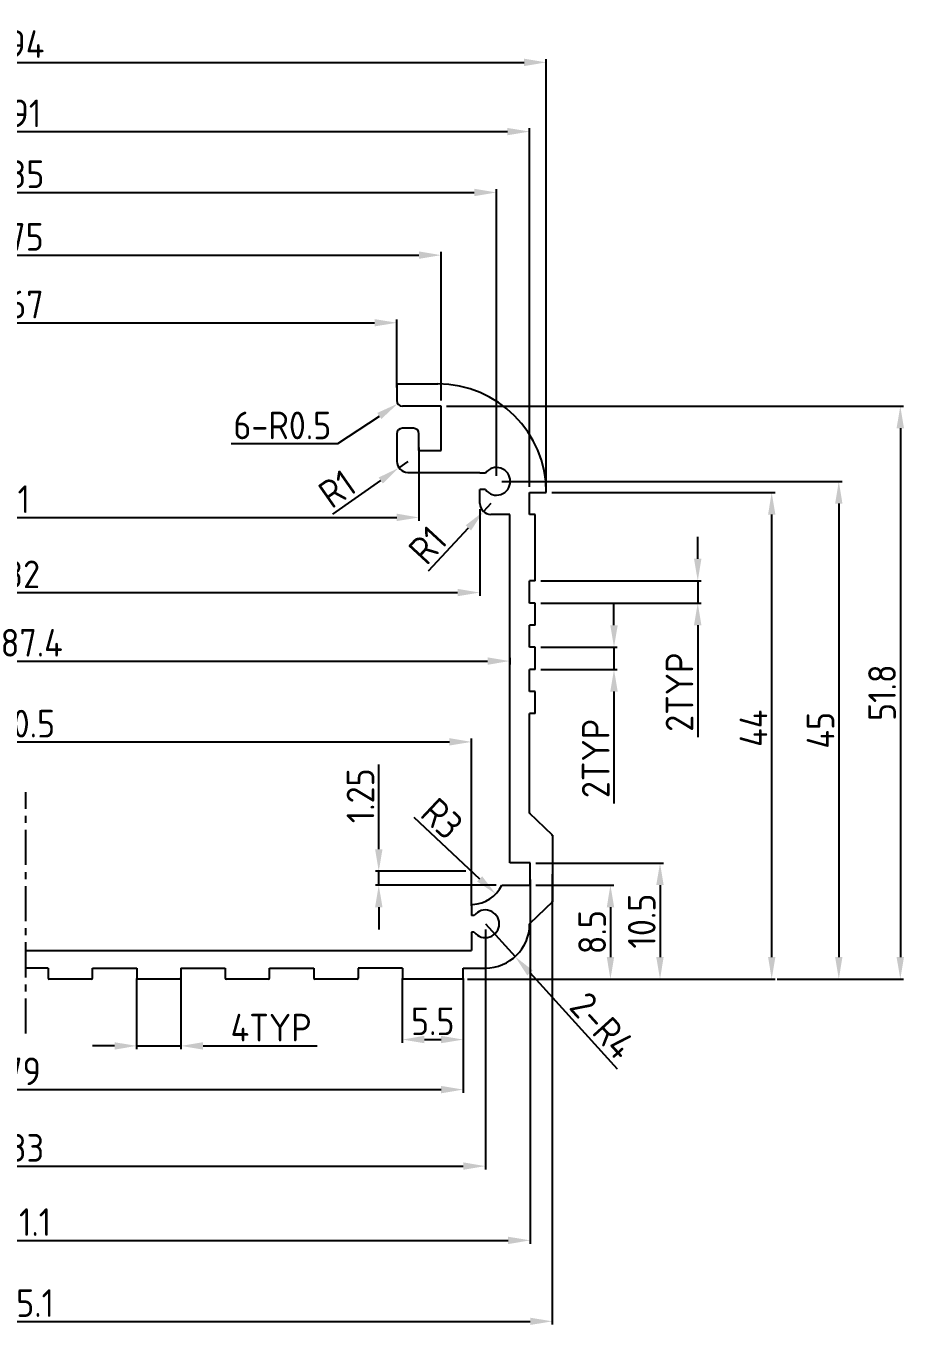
# Model space of a CAD drawing. Header units: millimetres. Extents: x 46 to 254, y 113 to 230.
# Drawn here: x 174.9 to 254.2, y 112.9 to 230.3 of the extents above; entities that cross this region are included whole.
import ezdxf

# ---------------------------------------------------------------- set-up
doc = ezdxf.new("R2010")
doc.units = ezdxf.units.MM
doc.header["$LTSCALE"] = 0.1
doc.linetypes.add('CENTER', pattern=[50.8, 31.75, -6.35, 6.35, -6.35])
doc.layers.get('0').update_dxf_attribs({"lineweight": 25})
doc.layers.add('图层1', color=7, linetype='Continuous', lineweight=20)
doc.styles.get("Standard").update_dxf_attribs({"font": 'isocp2.shx'})
doc.dimstyles.new('比例1-1', dxfattribs={"dimtxt": 2.5, "dimasz": 2, "dimexe": 0.3, "dimexo": 0.5, "dimgap": 0.4, "dimtad": 1, "dimdec": 3, "dimdsep": 46, "dimtxsty": 'Standard', "dimcen": 0, "dimclrd": 5, "dimclre": 5, "dimadec": 3, "dimazin": 2, "dimtfac": 1, "dimtdec": 3, "dimtmove": 0, "dimatfit": 3, "dimfxl": 0, "dimarcsym": 0})
doc.dimstyles.new('比例1-1$4', dxfattribs={"dimtxt": 2.5, "dimasz": 2, "dimexe": 0.3, "dimexo": 0.5, "dimgap": 0.4, "dimtad": 1, "dimtih": 1, "dimtoh": 1, "dimdec": 3, "dimdsep": 46, "dimtxsty": 'Standard', "dimcen": 0, "dimclrd": 5, "dimclre": 5, "dimadec": 3, "dimazin": 2, "dimtfac": 1, "dimtdec": 3, "dimtofl": 0, "dimtmove": 0, "dimatfit": 3, "dimfxl": 0, "dimarcsym": 0})

# ---------------------------------------------------------------- blocks, each defined once
blk = doc.blocks.new('*D4')
at = {"layer": 'Defpoints', "color": 0}
for p in [(135.36, 145.13), (214.36, 144.68), (214.36, 134.15)]:
    blk.add_point(p, dxfattribs=at)
at = {"layer": '图层1', "color": 5, "lineweight": -2}
for p, q in [((135.36, 144.63), (135.36, 133.85)), ((214.36, 144.18), (214.36, 133.85)), ((137.36, 134.15), (212.36, 134.15))]:
    blk.add_line(p, q, dxfattribs=at)
at = {"layer": '图层1', "color": 5}
for points in [[(137.36, 134.48), (137.36, 133.81), (135.36, 134.15)], [(212.36, 134.48), (212.36, 133.81), (214.36, 134.15)]]:
    blk.add_solid(points, dxfattribs=at)
at = {"layer": '图层1', "color": 0, "insert": (174.6, 135.8), "char_height": 2.5, "attachment_point": 5}
blk.add_mtext('79', dxfattribs=at)
blk = doc.blocks.new('*D6')
at = {"layer": 'Defpoints', "color": 0}
for p in [(208.86, 144.68), (214.36, 144.68), (214.36, 138.67)]:
    blk.add_point(p, dxfattribs=at)
at = {"layer": '图层1', "color": 5, "lineweight": -2}
for p, q in [((208.86, 144.18), (208.86, 138.37)), ((214.36, 144.18), (214.36, 138.37)), ((210.86, 138.67), (212.36, 138.67))]:
    blk.add_line(p, q, dxfattribs=at)
at = {"layer": '图层1', "color": 5}
for points in [[(210.86, 139.01), (210.86, 138.34), (208.86, 138.67)], [(212.36, 139.01), (212.36, 138.34), (214.36, 138.67)]]:
    blk.add_solid(points, dxfattribs=at)
at = {"layer": '图层1', "color": 0, "insert": (211.61, 140.32), "char_height": 2.5, "attachment_point": 5}
blk.add_mtext('5.5', dxfattribs=at)
blk = doc.blocks.new('*D8')
at = {"layer": 'Defpoints', "color": 0}
for p in [(184.86, 144.68), (188.86, 145.13), (188.86, 138.1)]:
    blk.add_point(p, dxfattribs=at)
at = {"layer": '图层1', "color": 5, "lineweight": -2}
for p, q in [((188.86, 144.63), (188.86, 137.8)), ((184.86, 144.18), (184.86, 137.8)), ((182.86, 138.1), (180.86, 138.1)), ((184.86, 138.1), (188.86, 138.1)), ((190.86, 138.1), (201.16, 138.1))]:
    blk.add_line(p, q, dxfattribs=at)
at = {"layer": '图层1', "color": 5}
for points in [[(182.86, 138.43), (182.86, 137.76), (184.86, 138.1)], [(190.86, 138.43), (190.86, 137.76), (188.86, 138.1)]]:
    blk.add_solid(points, dxfattribs=at)
at = {"layer": '图层1', "color": 0, "insert": (197.01, 139.75), "char_height": 2.5, "attachment_point": 5}
blk.add_mtext('4TYP', dxfattribs=at)
blk = doc.blocks.new('*D10')
at = {"layer": 'Defpoints', "color": 0}
for p in [(133.36, 149.13), (216.36, 149.13), (216.36, 127.23)]:
    blk.add_point(p, dxfattribs=at)
at = {"layer": '图层1', "color": 5, "lineweight": -2}
for p, q in [((133.36, 148.63), (133.36, 126.93)), ((216.36, 148.63), (216.36, 126.93)), ((135.36, 127.23), (214.36, 127.23))]:
    blk.add_line(p, q, dxfattribs=at)
at = {"layer": '图层1', "color": 5}
for points in [[(135.36, 127.57), (135.36, 126.9), (133.36, 127.23)], [(214.36, 127.57), (214.36, 126.9), (216.36, 127.23)]]:
    blk.add_solid(points, dxfattribs=at)
at = {"layer": '图层1', "color": 0, "insert": (174.86, 128.88), "char_height": 2.5, "attachment_point": 5}
blk.add_mtext('83', dxfattribs=at)
blk = doc.blocks.new('*D11')
at = {"layer": 'Defpoints', "color": 0}
for p in [(222.41, 154.13), (127.31, 151.24), (222.41, 113.2)]:
    blk.add_point(p, dxfattribs=at)
at = {"layer": '图层1', "color": 5, "lineweight": -2}
for p, q in [((222.41, 153.63), (222.41, 112.9)), ((127.31, 150.74), (127.31, 112.9)), ((129.31, 113.2), (220.41, 113.2))]:
    blk.add_line(p, q, dxfattribs=at)
at = {"layer": '图层1', "color": 5}
for points in [[(129.31, 113.53), (129.31, 112.87), (127.31, 113.2)], [(220.41, 113.53), (220.41, 112.87), (222.41, 113.2)]]:
    blk.add_solid(points, dxfattribs=at)
at = {"layer": '图层1', "color": 0, "insert": (174.86, 114.85), "char_height": 2.5, "attachment_point": 5}
blk.add_mtext('95.1', dxfattribs=at)
blk = doc.blocks.new('*D15')
at = {"layer": 'Defpoints', "color": 0}
for p in [(216.36, 149.13), (219.05, 146.17)]:
    blk.add_point(p, dxfattribs=at)
at = {"layer": '图层1', "color": 5, "lineweight": -2}
for p, q in [((216.36, 149.13), (219.05, 146.17)), ((228.29, 136.01), (220.4, 144.69))]:
    blk.add_line(p, q, dxfattribs=at)
at = {"layer": '图层1', "color": 5}
blk.add_solid([(220.65, 144.92), (220.15, 144.47), (219.05, 146.17)], dxfattribs=at)
at = {"layer": '图层1', "color": 0, "insert": (226.96, 139.93), "char_height": 2.5, "attachment_point": 5, "rotation": 312.2621}
blk.add_mtext('2-R4', dxfattribs=at)
blk = doc.blocks.new('*D16')
at = {"layer": 'Defpoints', "color": 0}
for p in [(220.41, 153.63), (129.31, 152.63), (220.41, 120.52)]:
    blk.add_point(p, dxfattribs=at)
at = {"layer": '图层1', "color": 5, "lineweight": -2}
for p, q in [((220.41, 153.13), (220.41, 120.22)), ((129.31, 152.13), (129.31, 120.22)), ((131.31, 120.52), (218.41, 120.52))]:
    blk.add_line(p, q, dxfattribs=at)
at = {"layer": '图层1', "color": 5}
for points in [[(131.31, 120.85), (131.31, 120.18), (129.31, 120.52)], [(218.41, 120.85), (218.41, 120.18), (220.41, 120.52)]]:
    blk.add_solid(points, dxfattribs=at)
at = {"layer": '图层1', "color": 0, "insert": (174.86, 122.17), "char_height": 2.5, "attachment_point": 5}
blk.add_mtext('91.1', dxfattribs=at)
blk = doc.blocks.new('*D23')
at = {"layer": 'Defpoints', "color": 0}
for p in [(208.36, 203.47), (141.36, 197.13), (208.36, 197.13)]:
    blk.add_point(p, dxfattribs=at)
at = {"layer": '图层1', "color": 5, "lineweight": -2}
for p, q in [((141.36, 197.63), (141.36, 203.77)), ((143.36, 203.47), (206.36, 203.47)), ((208.36, 197.63), (208.36, 203.77))]:
    blk.add_line(p, q, dxfattribs=at)
at = {"layer": '图层1', "color": 5}
for points in [[(143.36, 203.8), (143.36, 203.14), (141.36, 203.47)], [(206.36, 203.8), (206.36, 203.14), (208.36, 203.47)]]:
    blk.add_solid(points, dxfattribs=at)
at = {"layer": '图层1', "color": 0, "insert": (174.86, 205.12), "char_height": 2.5, "attachment_point": 5}
blk.add_mtext('67', dxfattribs=at)
blk = doc.blocks.new('*D24')
at = {"layer": 'Defpoints', "color": 0}
for p in [(139.36, 192.68), (210.36, 192.68), (210.36, 185.87)]:
    blk.add_point(p, dxfattribs=at)
at = {"layer": '图层1', "color": 5, "lineweight": -2}
for p, q in [((139.36, 192.18), (139.36, 185.57)), ((210.36, 192.18), (210.36, 185.57)), ((141.36, 185.87), (208.36, 185.87))]:
    blk.add_line(p, q, dxfattribs=at)
at = {"layer": '图层1', "color": 5}
for points in [[(141.36, 186.21), (141.36, 185.54), (139.36, 185.87)], [(208.36, 186.21), (208.36, 185.54), (210.36, 185.87)]]:
    blk.add_solid(points, dxfattribs=at)
at = {"layer": '图层1', "color": 0, "insert": (173.88, 187.52), "char_height": 2.5, "attachment_point": 5}
blk.add_mtext('71', dxfattribs=at)
blk = doc.blocks.new('*D25')
at = {"layer": 'Defpoints', "color": 0}
for p in [(212.36, 209.58), (137.36, 195.93), (212.36, 195.93)]:
    blk.add_point(p, dxfattribs=at)
at = {"layer": '图层1', "color": 5, "lineweight": -2}
for p, q in [((137.36, 196.43), (137.36, 209.88)), ((139.36, 209.58), (210.36, 209.58)), ((212.36, 196.43), (212.36, 209.88))]:
    blk.add_line(p, q, dxfattribs=at)
at = {"layer": '图层1', "color": 5}
for points in [[(139.36, 209.92), (139.36, 209.25), (137.36, 209.58)], [(210.36, 209.92), (210.36, 209.25), (212.36, 209.58)]]:
    blk.add_solid(points, dxfattribs=at)
at = {"layer": '图层1', "color": 0, "insert": (174.86, 211.23), "char_height": 2.5, "attachment_point": 5}
blk.add_mtext('75', dxfattribs=at)
blk = doc.blocks.new('*D26')
at = {"layer": 'Defpoints', "color": 0}
for p in [(217.36, 215.25), (132.36, 189.13), (217.36, 189.13)]:
    blk.add_point(p, dxfattribs=at)
at = {"layer": '图层1', "color": 5, "lineweight": -2}
for p, q in [((132.36, 189.63), (132.36, 215.55)), ((134.36, 215.25), (215.36, 215.25)), ((217.36, 189.63), (217.36, 215.55))]:
    blk.add_line(p, q, dxfattribs=at)
at = {"layer": '图层1', "color": 5}
for points in [[(134.36, 215.58), (134.36, 214.91), (132.36, 215.25)], [(215.36, 215.58), (215.36, 214.91), (217.36, 215.25)]]:
    blk.add_solid(points, dxfattribs=at)
at = {"layer": '图层1', "color": 0, "insert": (174.86, 216.9), "char_height": 2.5, "attachment_point": 5}
blk.add_mtext('85', dxfattribs=at)
blk = doc.blocks.new('*D27')
at = {"layer": 'Defpoints', "color": 0}
for p in [(133.86, 187.83), (215.86, 187.13), (215.86, 179.08)]:
    blk.add_point(p, dxfattribs=at)
at = {"layer": '图层1', "color": 5, "lineweight": -2}
for p, q in [((133.86, 187.33), (133.86, 178.78)), ((215.86, 186.63), (215.86, 178.78)), ((135.86, 179.08), (213.86, 179.08))]:
    blk.add_line(p, q, dxfattribs=at)
at = {"layer": '图层1', "color": 5}
for points in [[(135.86, 179.41), (135.86, 178.75), (133.86, 179.08)], [(213.86, 179.41), (213.86, 178.75), (215.86, 179.08)]]:
    blk.add_solid(points, dxfattribs=at)
at = {"layer": '图层1', "color": 0, "insert": (174.52, 180.73), "char_height": 2.5, "attachment_point": 5}
blk.add_mtext('82', dxfattribs=at)
blk = doc.blocks.new('*D28')
at = {"layer": 'Defpoints', "color": 0}
for p in [(218.56, 173.67), (218.56, 172.89), (131.16, 170.38)]:
    blk.add_point(p, dxfattribs=at)
at = {"layer": '图层1', "color": 5, "lineweight": -2}
for p, q in [((131.16, 170.88), (131.16, 173.19)), ((133.16, 172.89), (216.56, 172.89)), ((218.56, 173.17), (218.56, 172.59))]:
    blk.add_line(p, q, dxfattribs=at)
at = {"layer": '图层1', "color": 5}
for points in [[(133.16, 173.22), (133.16, 172.55), (131.16, 172.89)], [(216.56, 173.22), (216.56, 172.55), (218.56, 172.89)]]:
    blk.add_solid(points, dxfattribs=at)
at = {"layer": '图层1', "color": 0, "insert": (175.38, 174.54), "char_height": 2.5, "attachment_point": 5}
blk.add_mtext('87.4', dxfattribs=at)
blk = doc.blocks.new('*D29')
at = {"layer": 'Defpoints', "color": 0}
for p in [(220.36, 220.75), (220.36, 188.13), (129.36, 180.13)]:
    blk.add_point(p, dxfattribs=at)
at = {"layer": '图层1', "color": 5, "lineweight": -2}
for p, q in [((129.36, 180.63), (129.36, 221.05)), ((220.36, 188.63), (220.36, 221.05)), ((131.36, 220.75), (218.36, 220.75))]:
    blk.add_line(p, q, dxfattribs=at)
at = {"layer": '图层1', "color": 5}
for points in [[(131.36, 221.08), (131.36, 220.42), (129.36, 220.75)], [(218.36, 221.08), (218.36, 220.42), (220.36, 220.75)]]:
    blk.add_solid(points, dxfattribs=at)
at = {"layer": '图层1', "color": 0, "insert": (174.86, 222.4), "char_height": 2.5, "attachment_point": 5}
blk.add_mtext('91', dxfattribs=at)
blk = doc.blocks.new('*D30')
at = {"layer": 'Defpoints', "color": 0}
for p in [(221.86, 227.01), (127.86, 188.13), (221.86, 188.13)]:
    blk.add_point(p, dxfattribs=at)
at = {"layer": '图层1', "color": 5, "lineweight": -2}
for p, q in [((127.86, 188.63), (127.86, 227.31)), ((129.86, 227.01), (219.86, 227.01)), ((221.86, 188.63), (221.86, 227.31))]:
    blk.add_line(p, q, dxfattribs=at)
at = {"layer": '图层1', "color": 5}
for points in [[(129.86, 227.34), (129.86, 226.67), (127.86, 227.01)], [(219.86, 227.34), (219.86, 226.67), (221.86, 227.01)]]:
    blk.add_solid(points, dxfattribs=at)
at = {"layer": '图层1', "color": 0, "insert": (174.86, 228.66), "char_height": 2.5, "attachment_point": 5}
blk.add_mtext('94', dxfattribs=at)
blk = doc.blocks.new('*D38')
at = {"layer": 'Defpoints', "color": 0}
for p in [(221.86, 188.13), (242.23, 188.13), (214.26, 144.13)]:
    blk.add_point(p, dxfattribs=at)
at = {"layer": '图层1', "color": 5, "lineweight": -2}
for p, q in [((222.36, 188.13), (242.53, 188.13)), ((242.23, 146.13), (242.23, 186.13)), ((214.76, 144.13), (242.53, 144.13))]:
    blk.add_line(p, q, dxfattribs=at)
at = {"layer": '图层1', "color": 5}
for points in [[(241.9, 186.13), (242.56, 186.13), (242.23, 188.13)], [(241.9, 146.13), (242.56, 146.13), (242.23, 144.13)]]:
    blk.add_solid(points, dxfattribs=at)
at = {"layer": '图层1', "color": 0, "insert": (240.58, 166.81), "char_height": 2.5, "attachment_point": 5, "rotation": 90}
blk.add_mtext('44', dxfattribs=at)
blk = doc.blocks.new('*D39')
at = {"layer": 'Defpoints', "color": 0}
for p in [(220.86, 180.13), (235.55, 180.13), (220.86, 178.13)]:
    blk.add_point(p, dxfattribs=at)
at = {"layer": '图层1', "color": 5, "lineweight": -2}
for p, q in [((235.55, 182.13), (235.55, 184.13)), ((221.36, 180.13), (235.85, 180.13)), ((235.55, 180.13), (235.55, 178.13)), ((221.36, 178.13), (235.85, 178.13)), ((235.55, 176.13), (235.55, 166.02))]:
    blk.add_line(p, q, dxfattribs=at)
at = {"layer": '图层1', "color": 5}
for points in [[(235.21, 182.13), (235.88, 182.13), (235.55, 180.13)], [(235.21, 176.13), (235.88, 176.13), (235.55, 178.13)]]:
    blk.add_solid(points, dxfattribs=at)
at = {"layer": '图层1', "color": 0, "insert": (233.9, 170.08), "char_height": 2.5, "attachment_point": 5, "rotation": 90}
blk.add_mtext('2TYP', dxfattribs=at)
blk = doc.blocks.new('*D40')
at = {"layer": 'Defpoints', "color": 0}
for p in [(220.86, 174.13), (220.86, 172.13), (227.98, 172.13)]:
    blk.add_point(p, dxfattribs=at)
at = {"layer": '图层1', "color": 5, "lineweight": -2}
for p, q in [((227.98, 176.13), (227.98, 178.13)), ((221.36, 174.13), (228.28, 174.13)), ((227.98, 174.13), (227.98, 172.13)), ((221.36, 172.13), (228.28, 172.13)), ((227.98, 170.13), (227.98, 160.02))]:
    blk.add_line(p, q, dxfattribs=at)
at = {"layer": '图层1', "color": 5}
for points in [[(227.65, 176.13), (228.32, 176.13), (227.98, 174.13)], [(227.65, 170.13), (228.32, 170.13), (227.98, 172.13)]]:
    blk.add_solid(points, dxfattribs=at)
at = {"layer": '图层1', "color": 0, "insert": (226.33, 164.08), "char_height": 2.5, "attachment_point": 5, "rotation": 90}
blk.add_mtext('2TYP', dxfattribs=at)
blk = doc.blocks.new('*D41')
at = {"layer": 'Defpoints', "color": 0}
for p in [(216.86, 187.13), (216.19, 186.4)]:
    blk.add_point(p, dxfattribs=at)
at = {"layer": '图层1', "color": 5, "lineweight": -2}
for p, q in [((216.86, 187.13), (216.19, 186.4)), ((211.23, 181.04), (214.83, 184.93))]:
    blk.add_line(p, q, dxfattribs=at)
at = {"layer": '图层1', "color": 5}
blk.add_solid([(214.58, 185.16), (215.07, 184.7), (216.19, 186.4)], dxfattribs=at)
at = {"layer": '图层1', "color": 0, "insert": (211.14, 183.37), "char_height": 2.5, "attachment_point": 5, "rotation": 47.2863}
blk.add_mtext('R1', dxfattribs=at)
blk = doc.blocks.new('*D42')
at = {"layer": 'Defpoints', "color": 0}
for p in [(208.55, 190.36), (209.36, 190.93)]:
    blk.add_point(p, dxfattribs=at)
at = {"layer": '图层1', "color": 5, "lineweight": -2}
for p, q in [((209.36, 190.93), (208.55, 190.36)), ((202.57, 186.17), (206.91, 189.21))]:
    blk.add_line(p, q, dxfattribs=at)
at = {"layer": '图层1', "color": 5}
blk.add_solid([(206.72, 189.48), (207.1, 188.94), (208.55, 190.36)], dxfattribs=at)
at = {"layer": '图层1', "color": 0, "insert": (202.97, 188.46), "char_height": 2.5, "attachment_point": 5, "rotation": 35.0713}
blk.add_mtext('R1', dxfattribs=at)
blk = doc.blocks.new('*D43')
at = {"layer": 'Defpoints', "color": 0}
for p in [(208.45, 196.16), (208.86, 196.43)]:
    blk.add_point(p, dxfattribs=at)
at = {"layer": '图层1', "color": 5, "lineweight": -2}
for p, q in [((203.04, 192.54), (206.79, 195.04)), ((193.39, 192.54), (203.04, 192.54))]:
    blk.add_line(p, q, dxfattribs=at)
at = {"layer": '图层1', "color": 5}
blk.add_solid([(206.6, 195.32), (206.97, 194.77), (208.45, 196.16)], dxfattribs=at)
at = {"layer": '图层1', "color": 0, "insert": (198.02, 194.19), "char_height": 2.5, "attachment_point": 5}
blk.add_mtext('6-R0.5', dxfattribs=at)
blk = doc.blocks.new('*D44')
at = {"layer": 'Defpoints', "color": 0}
for p in [(212.36, 195.93), (246.46, 144.13), (253.85, 144.13)]:
    blk.add_point(p, dxfattribs=at)
at = {"layer": '图层1', "color": 5, "lineweight": -2}
for p, q in [((212.86, 195.93), (254.15, 195.93)), ((253.85, 193.93), (253.85, 146.13)), ((246.96, 144.13), (254.15, 144.13))]:
    blk.add_line(p, q, dxfattribs=at)
at = {"layer": '图层1', "color": 5}
for points in [[(253.51, 193.93), (254.18, 193.93), (253.85, 195.93)], [(253.51, 146.13), (254.18, 146.13), (253.85, 144.13)]]:
    blk.add_solid(points, dxfattribs=at)
at = {"layer": '图层1', "color": 0, "insert": (252.2, 170.03), "char_height": 2.5, "attachment_point": 5, "rotation": 90}
blk.add_mtext('51.8', dxfattribs=at)
blk = doc.blocks.new('*D45')
at = {"layer": 'Defpoints', "color": 0}
for p in [(217.36, 189.13), (242.23, 144.13), (248.29, 144.13)]:
    blk.add_point(p, dxfattribs=at)
at = {"layer": '图层1', "color": 5, "lineweight": -2}
for p, q in [((217.86, 189.13), (248.59, 189.13)), ((248.29, 187.13), (248.29, 146.13)), ((242.73, 144.13), (248.59, 144.13))]:
    blk.add_line(p, q, dxfattribs=at)
at = {"layer": '图层1', "color": 5}
for points in [[(247.96, 187.13), (248.62, 187.13), (248.29, 189.13)], [(247.96, 146.13), (248.62, 146.13), (248.29, 144.13)]]:
    blk.add_solid(points, dxfattribs=at)
at = {"layer": '图层1', "color": 0, "insert": (246.64, 166.63), "char_height": 2.5, "attachment_point": 5, "rotation": 90}
blk.add_mtext('45', dxfattribs=at)
blk = doc.blocks.new('*D46')
at = {"layer": 'Defpoints', "color": 0}
for p in [(220.41, 152.63), (227.31, 144.13), (227.66, 144.13)]:
    blk.add_point(p, dxfattribs=at)
at = {"layer": '图层1', "color": 5, "lineweight": -2}
for p, q in [((220.91, 152.63), (227.96, 152.63)), ((227.66, 150.63), (227.66, 146.13)), ((227.81, 144.13), (227.96, 144.13))]:
    blk.add_line(p, q, dxfattribs=at)
at = {"layer": '图层1', "color": 5}
for points in [[(227.33, 150.63), (228, 150.63), (227.66, 152.63)], [(227.33, 146.13), (228, 146.13), (227.66, 144.13)]]:
    blk.add_solid(points, dxfattribs=at)
at = {"layer": '图层1', "color": 0, "insert": (226.01, 148.38), "char_height": 2.5, "attachment_point": 5, "rotation": 90}
blk.add_mtext('8.5', dxfattribs=at)
blk = doc.blocks.new('*D47')
at = {"layer": 'Defpoints', "color": 0}
for p in [(220.41, 154.63), (229.78, 144.13), (232.14, 144.13)]:
    blk.add_point(p, dxfattribs=at)
at = {"layer": '图层1', "color": 5, "lineweight": -2}
for p, q in [((220.91, 154.63), (232.44, 154.63)), ((232.14, 152.63), (232.14, 146.13)), ((230.28, 144.13), (232.44, 144.13))]:
    blk.add_line(p, q, dxfattribs=at)
at = {"layer": '图层1', "color": 5}
for points in [[(231.8, 152.63), (232.47, 152.63), (232.14, 154.63)], [(231.8, 146.13), (232.47, 146.13), (232.14, 144.13)]]:
    blk.add_solid(points, dxfattribs=at)
at = {"layer": '图层1', "color": 0, "insert": (230.49, 149.38), "char_height": 2.5, "attachment_point": 5, "rotation": 90}
blk.add_mtext('10.5', dxfattribs=at)
blk = doc.blocks.new('*D48')
at = {"layer": 'Defpoints', "color": 0}
for p in [(215.11, 165.58), (134.61, 150.79), (215.11, 150.26)]:
    blk.add_point(p, dxfattribs=at)
at = {"layer": '图层1', "color": 5, "lineweight": -2}
for p, q in [((134.61, 151.29), (134.61, 165.88)), ((136.61, 165.58), (213.11, 165.58)), ((215.11, 150.76), (215.11, 165.88))]:
    blk.add_line(p, q, dxfattribs=at)
at = {"layer": '图层1', "color": 5}
for points in [[(136.61, 165.92), (136.61, 165.25), (134.61, 165.58)], [(213.11, 165.92), (213.11, 165.25), (215.11, 165.58)]]:
    blk.add_solid(points, dxfattribs=at)
at = {"layer": '图层1', "color": 0, "insert": (174.73, 167.23), "char_height": 2.5, "attachment_point": 5}
blk.add_mtext('80.5', dxfattribs=at)
blk = doc.blocks.new('*D49')
at = {"layer": 'Defpoints', "color": 0}
for p in [(215.11, 153.88), (217.3, 151.83)]:
    blk.add_point(p, dxfattribs=at)
at = {"layer": '图层1', "color": 5, "lineweight": -2}
blk.add_line((209.9, 158.78), (215.84, 153.2), dxfattribs=at)
at = {"layer": '图层1', "color": 5}
blk.add_solid([(216.07, 153.44), (215.62, 152.96), (217.3, 151.83)], dxfattribs=at)
at = {"layer": '图层1', "color": 0, "insert": (212.45, 158.65), "char_height": 2.5, "attachment_point": 5, "rotation": 316.8487}
blk.add_mtext('R3', dxfattribs=at)
blk = doc.blocks.new('*D55')
at = {"layer": 'Defpoints', "color": 0}
for p in [(215.11, 153.88), (206.73, 152.63), (217.84, 152.63)]:
    blk.add_point(p, dxfattribs=at)
at = {"layer": '图层1', "color": 5, "lineweight": -2}
for p, q in [((206.73, 155.88), (206.73, 163.54)), ((214.61, 153.88), (206.43, 153.88)), ((206.73, 152.63), (206.73, 153.88)), ((217.34, 152.63), (206.43, 152.63)), ((206.73, 150.63), (206.73, 148.63))]:
    blk.add_line(p, q, dxfattribs=at)
at = {"layer": '图层1', "color": 5}
for points in [[(206.4, 155.88), (207.07, 155.88), (206.73, 153.88)], [(206.4, 150.63), (207.07, 150.63), (206.73, 152.63)]]:
    blk.add_solid(points, dxfattribs=at)
at = {"layer": '图层1', "color": 0, "insert": (205.08, 160.71), "char_height": 2.5, "attachment_point": 5, "rotation": 90}
blk.add_mtext('1.25', dxfattribs=at)

msp = doc.modelspace()

# ---------------------------------------------------------------- linework, layer by layer
for p, q in [((208.3638, 197.8344), (208.3638, 196.4344)), ((208.4638, 197.9344), (212.0638, 197.9344)), ((212.3638, 195.9344), (208.8638, 195.9344)), ((212.3638, 191.9344), (212.3638, 195.9344)), ((209.8638, 193.9344), (208.8638, 193.9344)), ((208.3638, 193.4344), (208.3638, 190.9344)), ((210.3638, 191.9344), (210.3638, 193.4344)), ((210.3638, 191.9344), (212.3638, 191.9344)), ((209.3638, 189.9344), (215.8638, 189.9344)), ((215.8638, 189.8844), (215.8638, 189.9344)), ((216.3638, 189.8844), (215.8638, 189.8844)), ((216.3638, 188.3844), (215.8638, 188.3844)), ((215.8638, 187.1344), (215.8638, 188.3844)), ((220.3638, 188.1344), (221.8638, 188.1344)), ((220.3638, 186.1344), (220.3638, 188.1344)), ((218.5638, 186.1344), (216.8638, 186.1344)), ((218.5638, 154.6344), (218.5638, 186.1344)), ((220.8638, 186.1344), (220.3638, 186.1344)), ((220.8638, 180.1344), (220.8638, 186.1344)), ((220.3638, 178.1344), (220.3638, 180.1344)), ((220.8638, 180.1344), (220.3638, 180.1344)), ((220.8638, 180.1344), (220.8638, 180.1344)), ((220.8638, 178.1344), (220.3638, 178.1344)), ((220.8638, 176.1344), (220.8638, 178.1344)), ((220.3638, 174.1344), (220.3638, 176.1344)), ((220.8638, 176.1344), (220.3638, 176.1344)), ((220.8638, 176.1344), (220.8638, 176.1344)), ((220.8638, 174.1344), (220.3638, 174.1344)), ((220.8638, 172.1344), (220.8638, 174.1344)), ((220.3638, 170.1344), (220.3638, 172.1344)), ((220.8638, 172.1344), (220.3638, 172.1344)), ((220.8638, 172.1344), (220.8638, 172.1344)), ((220.8638, 170.1344), (220.3638, 170.1344)), ((220.8638, 168.1344), (220.8638, 170.1344)), ((220.3638, 159.1344), (220.3638, 168.1344)), ((220.8638, 168.1344), (220.3638, 168.1344)), ((220.8638, 168.1344), (220.8638, 168.1344)), ((222.4138, 157.1344), (220.3638, 159.1344)), ((222.4138, 157.1344), (222.4138, 151.1344)), ((220.4138, 154.6344), (218.5638, 154.6344)), ((220.4138, 152.6344), (220.4138, 154.6344)), ((217.841, 152.6344), (220.4138, 152.6344)), ((215.1138, 150.786), (215.1138, 149.8844)), ((222.4138, 151.1344), (220.3938, 149.1636)), ((215.3638, 149.8844), (215.1138, 149.8844)), ((220.3844, 149.1545), (220.3638, 149.1344)), ((215.3638, 148.3844), (215.1138, 148.3844)), ((215.1138, 148.3844), (215.1138, 146.7344)), ((174.8638, 146.7344), (215.1138, 146.7344)), ((176.8638, 145.1344), (174.8638, 145.1344)), ((176.8638, 145.1344), (176.8638, 144.2344)), ((180.8638, 145.1344), (184.8638, 145.1344)), ((180.8638, 144.2344), (180.8638, 145.1344)), ((184.8638, 145.1344), (184.8638, 144.2344)), ((188.8638, 145.1344), (192.8638, 145.1344)), ((188.8638, 145.1344), (188.8638, 144.2344)), ((192.8638, 145.1344), (192.8638, 144.2344)), ((196.8638, 145.1344), (200.8638, 145.1344)), ((196.8638, 144.2344), (196.8638, 145.1344)), ((200.8638, 145.1344), (200.8638, 144.2344)), ((208.8638, 145.1344), (204.8638, 145.1344)), ((204.8638, 145.1344), (204.8638, 144.2344)), ((208.8638, 145.1344), (208.8638, 144.2344)), ((214.3638, 144.2344), (214.3638, 145.1344)), ((214.3638, 145.1344), (216.3638, 145.1344)), ((180.7638, 144.1344), (176.9638, 144.1344)), ((188.7638, 144.1344), (184.9638, 144.1344)), ((196.7638, 144.1344), (192.9638, 144.1344)), ((204.7638, 144.1344), (200.9638, 144.1344)), ((214.2638, 144.1344), (208.9638, 144.1344))]:
    msp.add_line(p, q)
at = {"color": 1, "linetype": 'CENTER'}
msp.add_line((174.8638, 139.2128), (174.8638, 161.0436), dxfattribs=at)
for centre, radius, start, end in [((208.4638, 197.8344), 0.1, 90, 180), ((212.0638, 188.1344), 9.8, 360, 90), ((208.8638, 196.4344), 0.5, 180, 270), ((208.8638, 193.4344), 0.5, 90, 180), ((209.8638, 193.4344), 0.5, 360, 90), ((209.3638, 190.9344), 1, 180, 270), ((217.3638, 189.1344), 1.25, 216.869898, 143.130102), ((216.8638, 187.1344), 1, 180, 270), ((220.4638, 159.1766), 0.1, 180, 225.707319), ((222.3138, 157.0923), 0.1, 360, 45.707319), ((215.1138, 153.8844), 3, 271.848572, 335.375682), ((215.2138, 150.786), 0.1, 91.848572, 180), ((216.3638, 149.1344), 1.25, 216.869898, 143.130102), ((222.3138, 151.1766), 0.1, 314.292681, 0), ((220.4636, 149.0921), 0.1, 134.292681, 179.408028), ((216.3638, 149.1344), 4, 270, 359.408028), ((216.3638, 149.1344), 4, 359.563425, 0), ((176.9638, 144.2344), 0.1, 180, 270), ((180.7638, 144.2344), 0.1, 270, 0), ((184.9638, 144.2344), 0.1, 180, 270), ((188.7638, 144.2344), 0.1, 270, 0), ((192.9638, 144.2344), 0.1, 180, 270), ((196.7638, 144.2344), 0.1, 270, 0), ((200.9638, 144.2344), 0.1, 180, 270), ((204.7638, 144.2344), 0.1, 270, 0), ((208.9638, 144.2344), 0.1, 180, 270), ((214.2638, 144.2344), 0.1, 270, 0)]:
    msp.add_arc(centre, radius, start, end)

# ---------------------------------------------------------------- dimensions: what is measured, and where the dimension line sits
at = {"layer": '图层1'}
for base, p1, p2, picture, middle in [((221.8638, 227.0074), (127.8638, 188.1344), (221.8638, 188.1344), '*D30', (174.8638, 228.6574)), ((220.3638, 220.7498), (129.3638, 180.1344), (220.3638, 188.1344), '*D29', (174.8638, 222.3998)), ((217.3638, 215.2466), (132.3638, 189.1344), (217.3638, 189.1344), '*D26', (174.8638, 216.8966)), ((212.3638, 209.5847), (137.3638, 195.9344), (212.3638, 195.9344), '*D25', (174.8638, 211.2347)), ((208.3638, 203.4707), (141.3638, 197.1344), (208.3638, 197.1344), '*D23', (174.8638, 205.1207)), ((222.4138, 113.2003), (127.3138, 151.2365), (222.4138, 154.1344), '*D11', (174.8638, 114.8503)), ((220.4138, 120.5178), (129.3138, 152.6344), (220.4138, 153.6344), '*D16', (174.8638, 122.1678)), ((216.3638, 127.2317), (133.3638, 149.1344), (216.3638, 149.1344), '*D10', (174.8638, 128.8817))]:
    dim = msp.add_linear_dim(base=base, p1=p1, p2=p2, dimstyle='比例1-1', dxfattribs=at)
    dim.commit()
    dim.dimension.update_dxf_attribs({"geometry": picture, "text_midpoint": middle})
dim = msp.add_radius_dim(center=(208.8638, 196.4344), mpoint=(208.4482, 196.1565), text='6-R0.5', dimstyle='比例1-1$4', dxfattribs=at)
dim.commit()
dim.dimension.update_dxf_attribs({"geometry": '*D43', "text_midpoint": (198.0182, 192.5435)})
for base, p1, p2, angle, picture, middle in [((253.8479, 144.1344), (212.3638, 195.9344), (246.4587, 144.1344), 90, '*D44', (252.1979, 170.0344)), ((248.2888, 144.1344), (217.3638, 189.1344), (242.2292, 144.1344), 90, '*D45', (246.6388, 166.6344)), ((232.1355, 144.1344), (220.4138, 154.6344), (229.7812, 144.1344), 90, '*D47', (230.4855, 149.3844)), ((227.6624, 144.1344), (220.4138, 152.6344), (227.3092, 144.1344), 90, '*D46', (226.0124, 148.3844)), ((214.3638, 138.6717), (208.8638, 144.6844), (214.3638, 144.6844), 180, '*D6', (211.6138, 140.3217))]:
    dim = msp.add_linear_dim(base=base, p1=p1, p2=p2, angle=angle, dimstyle='比例1-1', dxfattribs=at)
    dim.commit()
    dim.dimension.update_dxf_attribs({"geometry": picture, "text_midpoint": middle})
for base, p1, p2, picture, middle in [((210.3638, 185.8749), (139.3638, 192.6844), (210.3638, 192.6844), '*D24', (173.8846, 185.8749)), ((215.8638, 179.0804), (133.8638, 187.8344), (215.8638, 187.1344), '*D27', (174.5207, 179.0804)), ((218.5638, 172.8872), (131.1638, 170.3844), (218.5638, 173.667), '*D28', (175.3822, 172.8872)), ((215.1138, 165.5817), (134.6138, 150.786), (215.1138, 150.2602), '*D48', (174.7264, 165.5817)), ((214.3638, 134.1471), (135.3638, 145.1344), (214.3638, 144.6844), '*D4', (174.5985, 134.1471))]:
    dim = msp.add_linear_dim(base=base, p1=p1, p2=p2, dimstyle='比例1-1', dxfattribs=at)
    dim.commit()
    dim.dimension.update_dxf_attribs({"geometry": picture, "text_midpoint": middle, "dimtype": 160})
for center, mpoint, picture, middle in [((209.3638, 190.9344), (208.5454, 190.3598), '*D42', (202.9731, 188.4638)), ((216.8638, 187.1344), (216.1855, 186.3997), '*D41', (211.1406, 183.3676))]:
    dim = msp.add_radius_dim(center=center, mpoint=mpoint, dimstyle='比例1-1$4', override={"dimtih": 0, "dimtoh": 0, "dimtofl": 1}, dxfattribs=at)
    dim.commit()
    dim.dimension.update_dxf_attribs({"geometry": picture, "text_midpoint": middle})
for base, p1, p2, picture, middle in [((242.2292, 188.1344), (214.2638, 144.1344), (221.8638, 188.1344), '*D38', (242.2292, 166.8145)), ((206.7333, 152.6344), (215.1138, 153.8844), (217.841, 152.6344), '*D55', (206.7333, 160.7112))]:
    dim = msp.add_linear_dim(base=base, p1=p1, p2=p2, angle=90, dimstyle='比例1-1', dxfattribs=at)
    dim.commit()
    dim.dimension.update_dxf_attribs({"geometry": picture, "text_midpoint": middle, "dimtype": 160})
dim = msp.add_linear_dim(base=(235.5473, 180.1344), p1=(220.8638, 178.1344), p2=(220.8638, 180.1344), angle=90, text='2TYP', dimstyle='比例1-1', dxfattribs=at)
dim.commit()
dim.dimension.update_dxf_attribs({"geometry": '*D39', "text_midpoint": (235.5473, 170.0777), "dimtype": 160})
dim = msp.add_linear_dim(base=(227.9826, 172.1344), p1=(220.8638, 174.1344), p2=(220.8638, 172.1344), angle=90, text='2TYP', dimstyle='比例1-1', dxfattribs=at)
dim.commit()
dim.dimension.update_dxf_attribs({"geometry": '*D40', "text_midpoint": (226.3323, 164.0777)})
dim = msp.add_radius_dim(center=(215.1138, 153.8844), mpoint=(217.3025, 151.8326), dimstyle='比例1-1$4', override={"dimtih": 0, "dimtoh": 0, "dimtofl": 1}, dxfattribs=at)
dim.commit()
dim.dimension.update_dxf_attribs({"geometry": '*D49', "text_midpoint": (211.3197, 157.4413), "dimtype": 164})
dim = msp.add_radius_dim(center=(216.3638, 149.1344), mpoint=(219.0539, 146.1741), text='2-R4', dimstyle='比例1-1$4', override={"dimtih": 0, "dimtoh": 0, "dimtofl": 1}, dxfattribs=at)
dim.commit()
dim.dimension.update_dxf_attribs({"geometry": '*D15', "text_midpoint": (225.7347, 138.8223), "dimtype": 164})
dim = msp.add_linear_dim(base=(188.8638, 138.0969), p1=(184.8638, 144.6844), p2=(188.8638, 145.1344), text='4TYP', dimstyle='比例1-1', dxfattribs=at)
dim.commit()
dim.dimension.update_dxf_attribs({"geometry": '*D8', "text_midpoint": (197.0138, 139.7469)})

doc.saveas('drawing.dxf')
